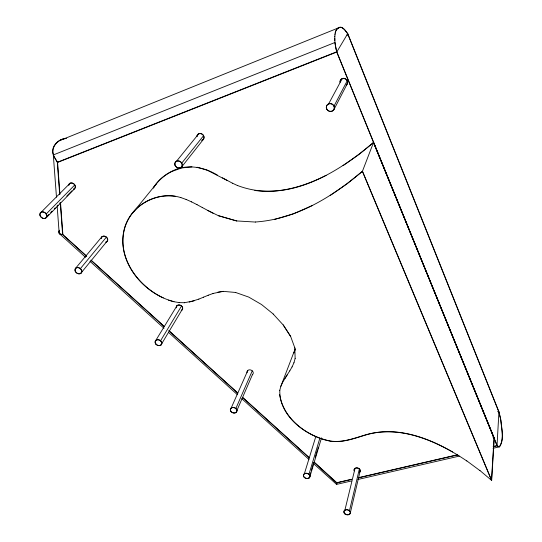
<?xml version="1.0" encoding="UTF-8"?>
<svg xmlns="http://www.w3.org/2000/svg" width="542" height="542" viewBox="0 0 542 542"><rect width="100%" height="100%" fill="white"/><g stroke="black" fill="none" stroke-linecap="round" stroke-linejoin="round"><path stroke-width="0.81" d="M334.82 36.334L334.793 40.569M279.801 390.281C279.144 416.71 306.765 436.649 330.525 441.208C342.327 442.936 353.75 438.607 364.854 435.246C394.745 425.829 426.473 437.103 452.57 451.974M335.274 33.258C335.437 29.18 340.139 25.135 343.553 28.889A26.49 6.585 69.8 0 1 345.017 30.366L347.659 33.746L498.911 412.056L497.028 445.626L498.803 446.757A22.852 5.163 75.1 0 0 499.616 446.784C504.487 439.427 501.675 429.088 500.977 420.741A22.12 4.932 75 0 0 500.476 418.133L499.074 412.171L347.693 33.482L345.044 30.095A26.517 6.585 69.8 0 0 343.581 28.618C339.278 24.227 334.678 30.44 334.983 34.851M479.826 470.449L491.669 480.449L494.229 438.126L373.553 142.383C337.199 173.433 286.637 204.28 237.572 185.527M334.8 36.605L335.003 34.58M59.18 231.285L59.457 233.527A23.103 5.921 -25.4 0 0 60.02 233.954L60.575 234.198M336.582 483.938L336.562 484.392L351.392 480.978M336.704 483.342L336.575 484.27L336.738 483.186M336.758 483.369L336.846 482.685L314.279 462.251M336.792 483.207L314.272 462.407M350.281 513.044A3.293 2.466 15.7 0 0 346.121 509.643A3.293 2.466 15.7 0 0 344.936 513.748A3.293 2.466 15.7 0 0 350.281 513.044L360.132 471.133M349.441 510.869L359.366 468.979M344.854 510.313L355.01 468.484M347.259 35.366L347.659 33.746L336.745 52.046L57.587 162.417L59.925 194.334M279.76 390.389L280.871 386.236L295.166 348.906L294.116 352.815M294.096 352.883L295.139 348.973M293.933 362.808L295.16 358.391M309.008 478.098L309.407 476.764M309.807 475.429L310.607 472.78M311.393 470.144L312.178 467.536M312.375 466.886L312.761 465.585M312.958 464.941L313.73 462.36M315.261 457.258L316.02 454.731M316.203 454.108L316.582 452.855M316.772 452.224L317.517 449.731M317.89 448.498L318.256 447.258M309.882 476.709L321.514 437.834M336.772 483.532L336.568 484.399L313.351 463.396M308.94 474.419L319.685 438.783M304.326 473.884L315.776 436.689M330.186 195.466L347.063 183.826L362.402 171.36L373.553 142.383M59.322 230.242L58.773 232.125L59.207 233.48L85.561 257.328M347.11 34.905L347.693 33.482M236.041 412.516L242.41 397.808M242.667 397.211L252.437 374.624M235.811 408.6L252.247 370.843M231.143 408.106L247.823 370.41M280.837 386.344L282.626 382.327M292.063 366.934L293.954 362.727M334.096 109.26L347.28 83.739M334.041 106.049L347.266 80.67M328.703 103.746L342.273 78.522M282.592 382.428L287.307 374.664M289.774 370.897L292.091 366.846M160.94 345.01L181.855 310.044M160.52 340.85L181.509 306.034M155.811 340.396L177.038 305.634M289.801 370.803L284.814 378.587M181.435 167.241A3.916 3.374 38.8 0 0 179.253 161.137A3.916 3.374 38.8 0 0 175.107 165.256A3.916 3.374 38.8 0 0 181.435 167.241L203.629 139.077M181.719 163.189L203.555 135.696M176.678 161.035L198.826 133.671M132.234 213.494L156.218 184.009M80.954 273.114L106.882 241.434M80.331 268.683L106.354 237.186M75.575 268.283L101.842 236.827M46.944 216.353L48.821 214.436M50.677 212.539L52.066 211.123M54.356 208.778L55.27 207.85M57.079 206.001L57.98 205.072M59.776 203.243L60.663 202.335M66.808 196.062L71.951 190.804M46.287 217.728A3.753 2.974 39.7 0 0 43.868 212.091A3.753 2.974 39.7 0 0 40.338 215.845A3.753 2.974 39.7 0 0 46.287 217.728L74.782 188.575M46.138 214.056L74.721 185.032M41.355 212.024L70.223 183.108M343.072 165.649L359.007 154.47L373.485 142.532L494.06 437.977L491.492 480.246L362.402 171.36M65.48 138.589C57.825 139.457 50.67 147.18 53.57 155.08A24.736 12.629 30.8 0 0 54.247 156.821L57.587 162.417M326.115 175.357C304.197 186.448 279.557 193.846 254.808 190.459M312.219 205.574L293.54 213.785L274.523 219.435M203.446 297.199L208.284 295.227M198.758 299.13L203.562 297.179M60.006 140.459L339.726 27.378M59.667 194.253L57.323 162.295L336.765 51.788L336.467 50.508M208.169 295.248L213.101 293.466M198.88 299.109L189.239 302.111M212.992 293.479L223.257 291.345M194.172 300.817L184.294 302.754M336.846 482.685L351.636 479.263M358.208 477.739L457.604 454.745M493.742 446.384L497.028 445.626L336.745 52.046L336.189 49.261M336.867 482.861L351.67 479.44M358.242 477.915L457.733 454.907M493.091 446.73L497.197 445.781L498.037 446.391M357.977 479.46L459.264 456.093M493.03 448.302L499.616 446.784M217.965 292.111L223.155 291.359L235.736 292.47M255.478 222.003C296.047 219.219 332.178 196.976 362.456 171.231L491.669 480.449M66.612 138.278C58.468 138.562 50.223 146.489 53.306 154.951A24.763 12.642 30.7 0 0 53.99 156.692L57.323 162.295M191.949 166.861L181.597 167.966L171.834 171.475A59.972 51.117 33.1 0 0 163.203 176.963A58.638 49.979 33.3 0 0 153.447 187.993M179.145 302.612L184.429 302.734M255.546 222.064L236.678 220.933L218.351 215.655M175.357 196.306C166.258 194.883 156.868 196.543 148.589 200.486A63.705 53.123 32.3 0 0 139.531 206.17A62.289 51.944 32.4 0 0 125.168 226.678C115.771 255.919 137.37 285.986 163.325 297.924M86.7 256.224L62.872 234.659L59.769 233.907A23.13 5.921 -25.4 0 1 59.207 233.48L57.174 206.461M62.045 234.537L62.581 234.618M62.018 234.537L60.541 234.225M179.287 302.592L173.86 301.718L168.508 300.132M197.044 167.221L207.322 170.229L227.545 180.669M180.838 197.6C170.174 194.199 158.413 195.594 148.406 200.398A63.773 53.177 32.3 0 0 139.335 206.089A62.357 51.998 32.4 0 0 124.965 226.624C114.647 259.808 142.688 293.689 174.009 301.691M236.766 221L218.46 215.73L207.572 210.391M180.689 197.505L186.265 199.524M235.648 292.484L248.764 297.097L261.529 304.523L273.263 314.021M497.59 411.52L499.074 412.171M186.123 199.436L191.651 201.929M232.491 183.189L237.653 185.628M191.516 201.841L197.01 204.659M217.518 175.181C203.894 166.868 186.306 163.474 171.685 171.367A60.033 51.165 33.1 0 0 163.047 176.861A58.699 50.027 33.3 0 0 153.278 187.898M213.053 213.243L202.227 207.478M232.579 183.284L222.43 177.81M196.875 204.571L202.349 207.552M498.03 446.33L498.633 446.601A22.832 5.156 75.1 0 0 499.446 446.628C504.317 439.284 501.506 428.952 500.815 420.619A22.1 4.932 75 0 0 500.307 418.011L498.911 412.056M466.858 460.998C437.57 441.235 400.538 424.183 364.807 435.091C353.709 438.451 342.307 442.773 330.512 441.046C307.233 436.649 283.432 418.939 279.57 394.488M466.709 460.815L479.988 470.646M492.841 436.933L494.229 438.126M89.958 261.298L164.002 328.283M168.393 332.26L237.423 394.705M241.813 398.682L308.96 459.42M91.083 260.194L164.436 326.602M169.456 331.142L237.789 393.004M242.809 397.55L309.265 457.712M86.476 256.197L62.628 234.611L60.284 202.661M90.866 260.174L164.294 326.643M168.684 330.613L237.714 393.106M242.735 397.652L309.252 457.868M273.215 314.055L283.161 324.915L290.587 336.399M283.202 324.868L290.614 336.345L294.801 347.808M336.765 51.788L497.197 445.781M336.304 50.135L335.484 45.731M336.04 48.909L335.383 45.169A26.558 6.728 69.8 0 1 334.997 42.479L53.306 154.951L56.476 197.173M60.535 202.735L62.872 234.659M294.821 347.74L295.139 358.465M334.753 38.245L334.983 42.743A26.524 6.721 69.8 0 0 335.363 45.433M354.231 470.863A3.123 2.405 15.4 0 1 357.645 468.092A3.123 2.405 15.4 0 1 359.685 472.129M247.105 372.761A3.218 2.581 23.2 0 1 248.88 369.908A3.218 2.581 23.2 0 1 252.755 371.426A3.218 2.581 23.2 0 1 252.24 374.766M176.34 307.849A3.306 2.683 29.6 0 1 178.46 305.017A3.306 2.683 29.6 0 1 182.302 307.07A3.306 2.683 29.6 0 1 181.197 310.451M101.171 238.27A3.421 2.771 36.5 0 1 106.083 236.956A3.421 2.771 36.5 0 1 105.975 241.989M68.692 185.046A3.537 2.866 40.8 0 1 73.834 183.948A3.537 2.866 40.8 0 1 73.38 189.165M196.956 136.469A3.686 3.232 40.3 0 1 199.984 133.454A3.686 3.232 40.3 0 1 203.833 136.421A3.686 3.232 40.3 0 1 201.793 140.188M340.017 81.957A3.848 3.659 35.5 0 1 345.342 78.678A3.848 3.659 35.5 0 1 346.202 84.979M339.99 82.174A3.841 3.652 35.4 0 1 345.315 78.902A3.841 3.652 35.4 0 1 346.169 85.196M197.098 136.272A3.679 3.225 40.3 0 1 200.344 133.617A3.679 3.225 40.3 0 1 203.982 136.692A3.679 3.225 40.3 0 1 201.915 140.337M68.942 185.14A3.53 2.866 40.8 0 1 72.066 183.067A3.53 2.866 40.8 0 1 75.379 186.211A3.53 2.866 40.8 0 1 73.346 189.314M101.381 238.317A3.421 2.771 36.5 0 1 104.308 236.177A3.421 2.771 36.5 0 1 107.675 239.008A3.421 2.771 36.5 0 1 105.893 242.111M176.448 306.962A3.299 2.683 29.6 0 1 181.252 305.702A3.299 2.683 29.6 0 1 181.326 310.424M354.197 470.693A3.116 2.405 15.4 0 1 357.612 467.922A3.116 2.405 15.4 0 1 359.644 471.96M344.963 513.965A3.293 2.466 15.7 0 0 350.308 513.267A3.293 2.466 15.7 0 0 346.148 509.859A3.293 2.466 15.7 0 0 344.963 513.965M304.292 477.455A3.327 2.541 18.1 0 0 309.794 477.143A3.327 2.541 18.1 0 0 305.932 473.369A3.327 2.541 18.1 0 0 304.292 477.455M231.048 411.669A3.401 2.663 23.1 0 0 236.685 411.73A3.401 2.663 23.1 0 0 233.053 407.523A3.401 2.663 23.1 0 0 231.048 411.669M155.676 343.933A3.503 2.771 29.1 0 0 161.435 344.414A3.503 2.771 29.1 0 0 158.027 339.753A3.503 2.771 29.1 0 0 155.676 343.933M75.263 271.501A3.631 2.866 35.7 0 0 81.131 272.924A3.631 2.866 35.7 0 0 78.414 267.66A3.631 2.866 35.7 0 0 75.263 271.501M40.047 215.77A3.753 2.974 39.7 0 0 46.002 217.66A3.753 2.974 39.7 0 0 43.584 212.017A3.753 2.974 39.7 0 0 40.047 215.77M174.951 165.127A3.923 3.374 38.8 0 0 181.285 167.112A3.923 3.374 38.8 0 0 179.104 161.001A3.923 3.374 38.8 0 0 174.951 165.127M326.758 109.003A4.112 3.855 32.9 0 0 333.737 109.755A4.112 3.855 32.9 0 0 330.559 103.522A4.112 3.855 32.9 0 0 326.758 109.003M326.745 109.206A4.106 3.848 32.9 0 0 333.716 109.958A4.106 3.848 32.9 0 0 330.545 103.732A4.106 3.848 32.9 0 0 326.745 109.206M75.514 271.515A3.625 2.866 35.7 0 0 81.375 272.931A3.625 2.866 35.7 0 0 78.658 267.673A3.625 2.866 35.7 0 0 75.514 271.515M155.839 343.872A3.496 2.764 29.1 0 0 161.591 344.346A3.496 2.764 29.1 0 0 158.189 339.698A3.496 2.764 29.1 0 0 155.839 343.872M231.136 411.541A3.401 2.656 23.1 0 0 236.766 411.602A3.401 2.656 23.1 0 0 233.135 407.394A3.401 2.656 23.1 0 0 231.136 411.541M304.306 477.265A3.327 2.541 18.1 0 0 309.8 476.953A3.327 2.541 18.1 0 0 305.939 473.186A3.327 2.541 18.1 0 0 304.306 477.265"/></g></svg>
